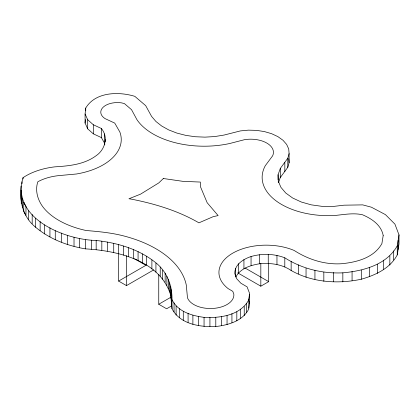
<?xml version="1.0" encoding="UTF-8"?>
<svg xmlns="http://www.w3.org/2000/svg" width="420" height="420" viewBox="0 0 420 420"><rect width="100%" height="100%" fill="white"/><g stroke="black" fill="none" stroke-linecap="round" stroke-linejoin="round"><path stroke-width="0.63" d="M22.512 207.553L22.512 198.471M104.816 144.905L104.47 143.005L101.346 137.566L93.308 133.833L87.696 128.835L85.082 123.076L85.082 113.988L85.733 108.045C95.392 91.833 118.645 91.403 134.809 96.332L145.688 105.651L151.599 116.429L155.93 121.48L161.705 126.026L168.746 129.932L176.852 133.072L185.771 135.366L195.242 136.736L204.981 137.141L214.694 136.573L224.091 135.051L240.44 130.904L248.43 130.142L256.526 130.368L264.359 131.565L271.588 133.681L277.888 136.621L282.98 140.259L286.645 144.433L288.713 148.953L289.102 153.626L289.102 162.713L287.789 167.328L280.308 177.518L278.696 182.075M85.082 123.076L85.47 119.506M289.102 153.626L287.789 158.24L280.308 168.43L278.093 174.699L278.287 181.088L280.891 187.304L285.773 193.042L292.698 198.03L301.34 202.031L311.278 204.85L322.046 206.351L333.118 206.467L343.969 205.186L362.723 204.881L371.364 207.191L385.418 214.609L394.931 224.138L399 234.88L397.252 245.831C386.536 265.015 363.216 270.963 342.841 272.843C322.439 273.767 302.064 268.842 284.802 257.817C274.071 253.643 262.085 253.36 251.055 256.52C243.422 259.093 234.476 264.495 234.796 273.641L236.639 278.665L240.849 283.195L247.081 286.86L249.606 293.475L248.624 300.232C239.951 315.488 220.059 318.255 204.057 317.357C191.83 315.751 177.776 311.656 171.995 299.665C172.263 284.639 166.415 270.38 154.014 261.366C137.434 248.64 116.681 242.771 96.17 240.471C64.386 239.804 10.668 217.875 23.058 177.655C29.426 173.392 36.671 170.599 44.084 168.767A56.527 32.634 0 0 1 54.831 166.85C69.169 165.958 84.268 164.535 96.185 155.668C104.963 149.756 108.728 136.994 101.346 128.478L93.308 124.745L87.696 119.747L85.082 113.988M235.814 277.069C240.23 268.406 250.441 265.298 259.382 263.797C270.312 262.7 281.92 264.175 291.149 270.501C312.333 282.492 337.811 284.24 361.3 279.221C375.454 275.147 390.002 268.511 397.252 254.919L399 243.968L399 234.88M170.725 286.183L170.725 295.27L171.995 308.752C180.075 324.24 199.957 327.185 215.791 326.529C228.197 325.091 242.345 321.169 248.624 309.314L249.606 302.563L249.186 301.46M118.618 253.759L118.618 281.069L145.898 265.319L134.652 258.83M118.618 281.069L126.488 285.611L153.699 269.903M158.75 274.328L158.75 304.238L171.218 297.04M171.733 305.828L166.619 308.784L158.75 304.238M237.783 272.89L260.825 286.193L268.695 281.652L268.695 263.44M21 186.023C19.451 201.731 22.869 216.962 35.679 227.283C49.744 239.09 67.463 245.816 85.423 248.871C117.327 250.672 160.267 260.358 170.725 295.27M245.091 268.023L268.695 281.652M23.756 202.466L25.966 206.262L25.966 215.345L23.756 211.554L23.756 202.466L24.518 203.873M288.766 158.624L289.102 162.713M398.123 240.356L398.123 249.443M397.252 245.831L397.252 254.919M393.545 250.898L393.545 259.985M389.844 255.964L389.844 265.046M383.659 260.143L383.659 269.231M377.475 264.322L377.475 273.409M369.385 267.23L369.385 276.313M361.3 270.133L361.3 279.221M352.07 271.488L352.07 280.576M342.841 272.843L342.841 281.93M333.338 272.522L333.338 281.61M323.831 272.202L323.831 281.29M314.937 270.239L314.937 279.326M306.044 268.27L306.044 277.358M298.594 264.847L298.594 273.929M291.149 261.418L291.149 270.501M287.789 158.24L287.789 167.328M284.828 162.598L284.828 171.68M284.802 257.817L284.802 266.905M280.308 168.43L280.308 177.518M278.287 181.088L278.287 182.385M278.093 174.699L278.093 179.891M276.964 255.386L276.964 264.474M268.254 254.326L268.254 263.408M260.825 263.435L260.825 286.193M259.382 254.709L259.382 263.797M251.055 256.52L251.055 265.603M249.454 294.504L249.454 303.592M248.797 299.04L248.797 308.128M246.43 303.371L246.43 312.459M244.235 306.516L244.235 315.599M243.936 259.602L243.936 268.685M240.529 309.141L240.529 318.229M238.597 263.708L238.597 272.795M236.822 311.771L236.822 320.854M235.468 268.517L235.468 276.308M231.934 313.645L231.934 322.733M227.052 315.525L227.052 324.613M221.424 316.486L221.424 325.568M215.791 317.447L215.791 326.529M209.927 317.399L209.927 326.487M204.057 317.357L204.057 326.445M198.471 316.318L198.471 325.4M192.89 315.273L192.89 324.361M188.087 313.325L188.087 322.413M183.288 311.377L183.288 320.46M179.697 308.695L179.697 317.782M176.106 306.012L176.106 315.1M174.048 302.841L174.048 311.929M171.995 299.665L171.995 308.752M171.654 296.284L171.654 305.371M171.313 292.903L171.313 301.991M171.019 289.543L171.019 298.631M169.691 282.875L169.691 291.963M168.656 279.568L168.656 288.65M166.898 276.36L166.898 285.448M165.139 273.152L165.139 282.24M162.687 270.102L162.687 279.19M160.23 267.057L160.23 276.139M155.93 263.12L155.93 272.207M151.888 259.885L151.888 268.973M146.585 256.184L146.585 265.272M142.333 253.89L142.333 262.978M138.075 251.596L138.075 260.684M133.345 249.632L133.345 258.72M128.614 247.669L128.614 256.757M126.488 255.701L126.488 285.611M123.491 246.073L123.491 255.161M118.367 244.477L118.367 253.559M113.726 243.448L113.726 252.53M107.489 242.062L107.489 251.15M105.514 139.619L105.514 141.566M104.47 133.917L104.47 143.005M101.829 241.269L101.829 250.352M101.346 128.478L101.346 137.566M96.17 240.471L96.17 249.559M93.308 124.745L93.308 133.833M91.523 240.177L91.523 249.26M87.696 119.747L87.696 128.835M85.733 108.045L85.733 110.639M85.423 239.783L85.423 248.871M79.58 238.712L79.58 247.8M74.02 237.216L74.02 246.304M67.384 235.431L67.384 244.514M61.325 233.058L61.325 242.146M55.267 230.685L55.267 239.773M49.938 227.792L49.938 236.875M44.609 224.894L44.609 233.982M40.142 221.545L40.142 230.633M35.679 218.195L35.679 227.283M32.188 214.484L32.188 223.566M28.702 210.767L28.702 219.854M23.058 177.655L23.058 178.952M22.029 181.839L22.029 183.782M21.268 194.471L21.268 203.558M21.137 190.244L21.137 199.332M383.203 235.447L381.895 243.605C373.91 257.911 356.522 262.343 341.334 263.744C324.529 264.763 308.217 259.476 294.168 250.467A47.24 27.274 0 0 0 232.764 253.15A47.24 27.274 0 0 0 228.123 288.603L232.775 291.333L233.819 294.084A23.452 13.54 0 0 1 213.628 308.395A23.452 13.54 0 0 1 187.472 297.78L186.296 285.149A106.622 61.556 0 0 0 124.913 236.25C112.235 232.816 99.157 231.593 86.132 230.512A76.214 44.005 0 0 1 43.05 207.097C37.674 199.988 34.855 190.428 37.842 181.776L38.755 181.272A40.871 23.599 0 0 1 60.617 175.445L76.419 174.001A62.092 35.847 0 0 0 119.847 132.001L114.744 123.107L105.068 118.618A16.648 9.613 0 0 1 103.152 107.226A16.648 9.613 0 0 1 121.475 102.858L124.415 103.583L131.544 109.694L136.978 119.737A72.161 41.664 0 0 0 229.63 143.53L244.608 139.66A22.785 13.156 0 0 1 266.763 143.041A22.785 13.156 0 0 1 272.622 155.836L265.325 165.653A66.339 38.299 0 0 0 334.562 215.513C343.786 214.641 353.467 212.651 362.596 214.798C371.774 218.741 381.176 224.947 383.203 235.447M163.343 178.511L158.807 182.894L140.548 194.15L128.951 198.765L130.778 199.022C154.455 203.648 177.959 210.672 198.933 222.836L213.208 216.657L218.122 215.591L207.149 202.692L200.513 186.847L200.366 182.065L182.868 181.335L163.343 178.511"/></g></svg>
